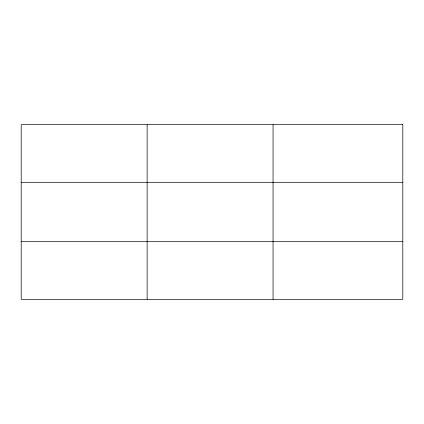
<?xml version="1.0" encoding="UTF-8"?>
<svg xmlns="http://www.w3.org/2000/svg" width="424" height="424" viewBox="0 0 424 424"><rect width="100%" height="100%" fill="white"/><g stroke="black" fill="none" stroke-linecap="round" stroke-linejoin="round"><path stroke-width="0.64" d="M147.128 124.661L147.128 299.339M273.056 124.661L273.056 299.339M21.2 182.304L402.8 182.304M21.2 241.696L402.8 241.696M402.8 124.661L402.8 299.339L21.2 299.339L21.2 124.661L402.8 124.661"/></g></svg>
